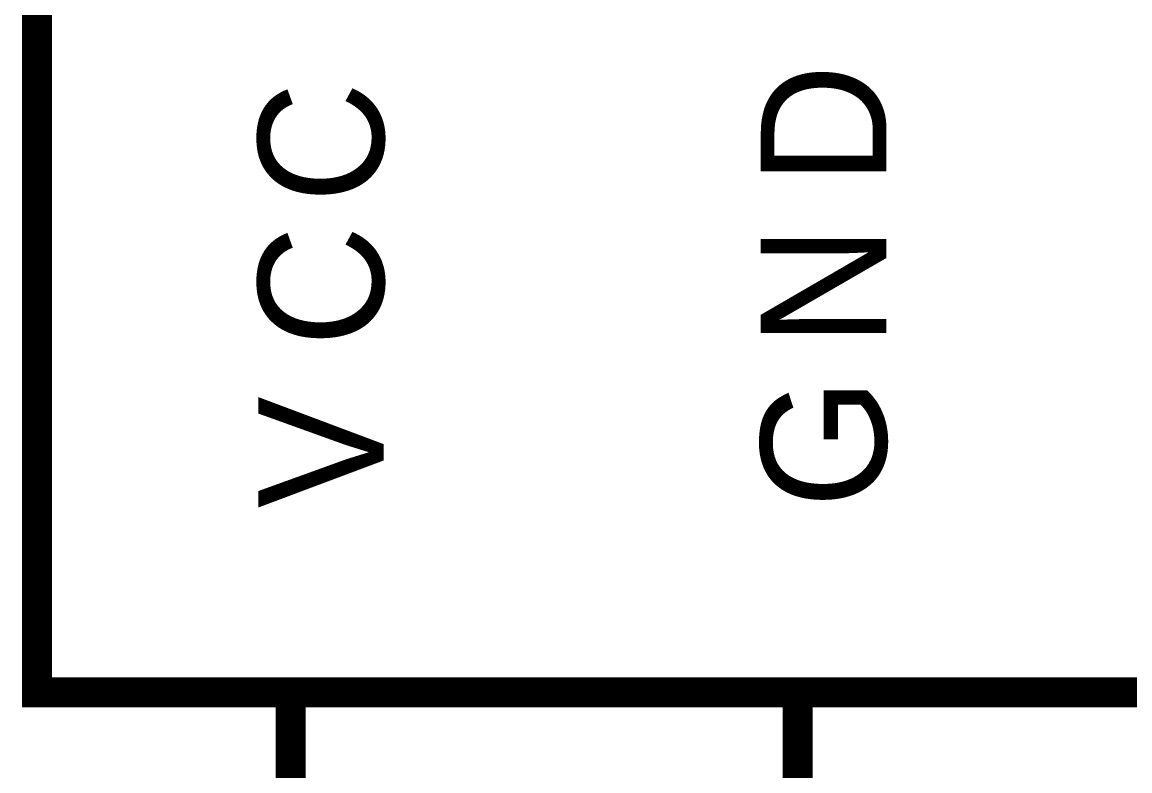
# Model space of a CAD drawing. Header units: inches. Extents: x 0 to 22.3, y 0 to 15.7.
# Drawn here: x 1.8944 to 2.3309, y 4.0691 to 4.3641 of the extents above; entities that cross this region are included whole.
import ezdxf

# ---------------------------------------------------------------- set-up
doc = ezdxf.new("R2010")
doc.units = ezdxf.units.IN
doc.header["$MEASUREMENT"] = 0
doc.layers.add('Sheet', color=255, linetype='Continuous')

msp = doc.modelspace()

# ---------------------------------------------------------------- linework, layer by layer
at = {"layer": 'Sheet'}
for points in [[(1.90033, 4.59994, 0.0118, 0.0118, 0), (2.50017, 4.59994, 0.0118, 0.0118, 0), (2.50017, 4.10003, 0.0118, 0.0118, 0), (1.90033, 4.10003, 0.0118, 0.0118, 0), (1.90033, 4.59994, 0.0118, 0.0118, 0)], [(1.90033, 4.59994, 0.0039, 0.0039, 0), (1.90033, 4.10003, 0.0039, 0.0039, 0), (2.50017, 4.10003, 0.0039, 0.0039, 0), (2.50017, 4.59994, 0.0039, 0.0039, 0), (1.90033, 4.59994, 0.0039, 0.0039, 0), (1.90033, 4.59994, 0.0039, 0.0039, 0)]]:
    msp.add_lwpolyline(points, format="xyseb", close=True, dxfattribs=at)
for points in [[(2.00023, 4.10003, 0.0118, 0.0118, 0), (2.00023, 4.00014, 0.0118, 0.0118, 0)], [(2.20003, 4.10003, 0.0118, 0.0118, 0), (2.20003, 4.00014, 0.0118, 0.0118, 0)]]:
    msp.add_lwpolyline(points, format="xyseb", dxfattribs=at)

# ---------------------------------------------------------------- texts
for s, p in [('D', (2.23495, 4.29982)), ('C', (2.03692, 4.29275)), ('C', (2.03692, 4.23617)), ('N', (2.23495, 4.23617)), ('V', (2.03692, 4.17252)), ('G', (2.23495, 4.17252))]:
    msp.add_text(s, height=0.0495, rotation=90, dxfattribs=at).set_placement(p)

doc.saveas('drawing.dxf')
